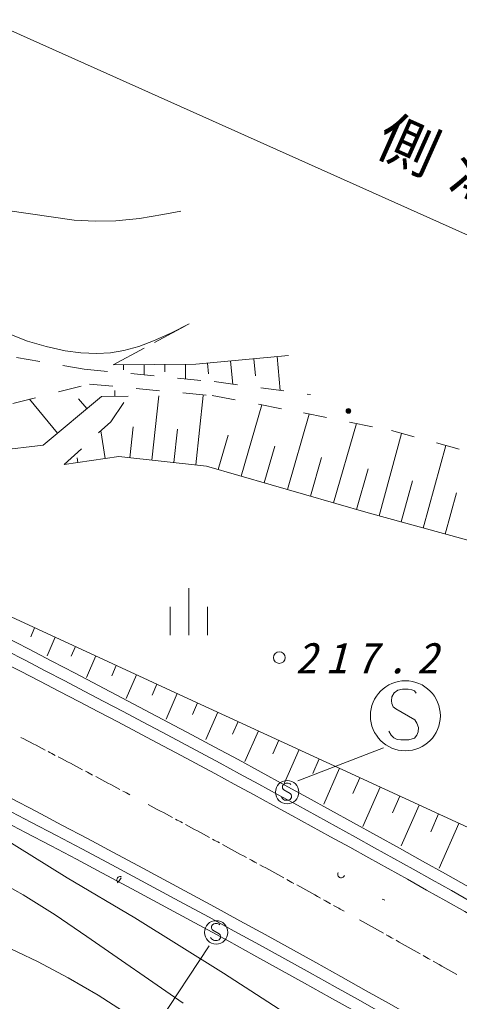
# Model space of a CAD drawing. Units: millimetres, scale not verified. Extents: x 40000 to 680000, y 20000 to 380000.
# Drawn here: x 296304 to 315063, y 289814 to 331669 of the extents above; entities that cross this region are included whole.
import ezdxf

# ---------------------------------------------------------------- set-up
doc = ezdxf.new("R2010")
doc.units = ezdxf.units.MM
doc.header["$LTSCALE"] = 1000
doc.linetypes.add('USER4', pattern=[2, 1.5, -0.5])
doc.linetypes.add('USER7', pattern=[2, 1, -1])
for name, color, linetype, lineweight in [('S-BGD', 7, 'Continuous', 13), ('S-BGD-HTXT', 6, 'Continuous', 13), ('S-BMK-SRVR', 3, 'Continuous', 13)]:
    doc.layers.add(name, color=color, linetype=linetype, lineweight=lineweight)
doc.styles.add('ＭＳ ゴシック', font='')
doc.styles.get('ＭＳ ゴシック').set_extended_font_data('MS Gothic')

msp = doc.modelspace()

# ---------------------------------------------------------------- linework, layer by layer
at = {"layer": 'S-BGD'}
for p, q in [((295790, 323537), (298635, 323120)), ((300412, 323095), (301413, 323195)), ((301413, 323195), (302419, 323357)), ((302419, 323357), (302803, 323427)), ((302803, 323427), (303187, 323500)), ((298635, 323120), (299524, 323077)), ((299524, 323077), (300412, 323095)), ((294475, 318827), (296642, 317962)), ((302779, 318318), (303534, 318696)), ((302017, 317971), (302779, 318318)), ((296642, 317962), (297437, 317727)), ((297437, 317727), (298245, 317552)), ((300749, 317559), (301385, 317733)), ((301385, 317733), (302017, 317971)), ((298245, 317552), (298917, 317463)), ((298917, 317463), (299596, 317434)), ((299596, 317434), (300178, 317467)), ((300178, 317467), (300749, 317559)), ((303818, 316974), (307780, 317348)), ((307285, 317301), (307421, 315858)), ((300299, 316950), (303818, 316974)), ((300739, 316953), (300741, 316745)), ((301619, 316959), (301622, 316521)), ((302499, 316965), (302501, 316648)), ((303378, 316971), (303382, 316352)), ((304313, 317020), (304357, 316562)), ((305304, 317114), (305397, 316129)), ((306294, 317207), (306363, 316479)), ((299796, 315606), (297304, 313521)), ((300938, 315619), (299796, 315606)), ((300367, 315613), (300364, 315862)), ((301938, 312889), (302239, 315627)), ((303814, 312682), (304139, 315638)), ((297927, 314042), (296722, 315482)), ((299173, 315085), (298822, 315504)), ((305758, 312204), (306637, 315240)), ((307725, 311634), (308658, 314855)), ((309692, 311065), (310672, 314451)), ((299948, 312958), (299775, 314142)), ((301001, 312992), (301145, 314306)), ((302876, 312785), (303032, 314209)), ((304774, 312489), (305200, 313960)), ((311638, 310509), (312601, 314031)), ((297304, 313521), (294618, 313217)), ((313519, 309994), (314483, 313516)), ((306741, 311919), (307195, 313484)), ((298199, 312702), (300532, 313043)), ((298782, 312787), (298753, 312984)), ((300532, 313043), (304283, 312631)), ((308708, 311350), (309187, 313001)), ((304283, 312631), (311167, 310638)), ((310675, 310780), (311178, 312514)), ((312578, 310251), (313060, 312012)), ((314460, 309737), (314942, 311497)), ((311167, 310638), (316812, 309093)), ((303525, 307427), (303525, 305427)), ((303478, 302733), (294820, 306720)), ((302725, 306632), (302725, 305432)), ((304325, 306632), (304325, 305432)), ((296946, 305742), (296778, 305353)), ((297815, 305341), (297473, 304550)), ((298684, 304941), (298505, 304525)), ((299554, 304540), (299155, 303619)), ((300423, 304140), (300231, 303695)), ((301293, 303740), (300855, 302727)), ((302162, 303339), (301957, 302865)), ((312444, 303078), (312279, 302965)), ((312639, 303130), (312444, 303078)), ((312872, 303130), (312639, 303130)), ((313029, 303100), (312872, 303130)), ((313142, 303048), (313029, 303100)), ((313224, 302958), (313142, 303048)), ((303031, 302939), (302557, 301841)), ((303478, 302733), (316243, 296849)), ((312182, 302800), (312174, 302628)), ((312174, 302628), (312182, 302515)), ((312279, 302965), (312182, 302800)), ((303897, 302540), (303674, 302037)), ((312182, 302515), (312242, 302365)), ((312242, 302365), (312347, 302283)), ((312347, 302283), (313164, 301810)), ((304762, 302142), (304245, 300971)), ((313164, 301810), (313254, 301675)), ((305627, 301743), (305389, 301205)), ((313254, 301675), (313314, 301488)), ((313314, 301488), (313299, 301308)), ((306492, 301344), (305916, 300040)), ((307357, 300945), (307105, 300373)), ((312152, 301165), (312047, 301338)), ((312272, 301053), (312152, 301165)), ((312414, 300985), (312272, 301053)), ((312564, 300963), (312414, 300985)), ((312909, 300963), (312564, 300963)), ((313142, 301030), (312909, 300963)), ((313247, 301165), (313142, 301030)), ((313299, 301308), (313247, 301165)), ((308223, 300546), (307599, 299134)), ((311824, 300628), (308166, 299214)), ((309088, 300147), (308814, 299528)), ((309953, 299749), (309279, 298224)), ((310818, 299350), (310523, 298682)), ((307524, 299003), (307521, 298946)), ((307521, 298946), (307524, 298908)), ((307556, 299058), (307524, 299003)), ((307524, 298908), (307544, 298858)), ((307544, 298858), (307579, 298831)), ((307611, 299096), (307556, 299058)), ((307676, 299113), (307611, 299096)), ((307754, 299113), (307676, 299113)), ((307806, 299103), (307754, 299113)), ((307844, 299086), (307806, 299103)), ((307871, 299056), (307844, 299086)), ((311683, 298951), (310940, 297269)), ((307514, 298458), (307479, 298516)), ((307554, 298421), (307514, 298458)), ((307579, 298831), (307851, 298673)), ((307879, 298458), (307844, 298413)), ((307851, 298673), (307881, 298628)), ((307896, 298506), (307879, 298458)), ((307881, 298628), (307901, 298566)), ((307901, 298566), (307896, 298506)), ((312528, 298562), (312212, 297846)), ((307601, 298398), (307554, 298421)), ((307651, 298391), (307601, 298398)), ((307766, 298391), (307651, 298391)), ((307844, 298413), (307766, 298391)), ((313352, 298182), (312584, 296444)), ((314176, 297802), (313840, 297041)), ((315043, 297402), (314200, 295495)), ((298329, 295085), (295423, 296879)), ((301224, 293368), (298329, 295085)), ((300483, 295081), (300511, 295105)), ((300511, 295105), (300543, 295124)), ((300632, 295084), (300526, 294908)), ((300543, 295124), (300586, 295133)), ((300586, 295133), (300621, 295133)), ((300621, 295133), (300656, 295125)), ((295367, 294958), (296449, 294357)), ((300449, 294968), (300450, 295005)), ((300462, 294926), (300449, 294968)), ((300450, 295005), (300460, 295041)), ((300460, 295041), (300483, 295081)), ((300478, 294896), (300462, 294926)), ((300501, 294868), (300478, 294896)), ((296449, 294357), (297820, 293498)), ((297820, 293498), (299170, 292581)), ((305000, 291011), (301224, 293368)), ((304496, 293026), (304493, 292969)), ((304528, 293081), (304496, 293026)), ((304583, 293119), (304528, 293081)), ((304648, 293136), (304583, 293119)), ((304726, 293136), (304648, 293136)), ((304778, 293126), (304726, 293136)), ((304816, 293109), (304778, 293126)), ((304843, 293079), (304816, 293109)), ((294069, 292932), (297071, 291507)), ((299170, 292581), (303280, 289735)), ((304493, 292969), (304496, 292931)), ((304496, 292931), (304516, 292881)), ((304516, 292881), (304551, 292854)), ((304551, 292854), (304823, 292696)), ((304823, 292696), (304853, 292651)), ((304853, 292651), (304873, 292589)), ((304873, 292589), (304868, 292529)), ((304385, 292177), (297168, 281277)), ((304486, 292481), (304451, 292539)), ((304526, 292444), (304486, 292481)), ((304573, 292421), (304526, 292444)), ((304623, 292414), (304573, 292421)), ((304738, 292414), (304623, 292414)), ((304816, 292436), (304738, 292414)), ((304851, 292481), (304816, 292436)), ((304868, 292529), (304851, 292481)), ((297071, 291507), (298379, 290821)), ((308743, 288604), (305000, 291011)), ((298379, 290821), (299656, 290083)), ((299656, 290083), (300937, 289257))]:
    msp.add_line(p, q, dxfattribs=at)
at = {"layer": 'S-BGD', "linetype": 'USER4'}
msp.add_line((300299, 316950), (303763, 318820), dxfattribs=at)
at = {"layer": 'S-BGD', "linetype": 'USER7'}
for p, q in [((296176, 317263), (299055, 316768)), ((299055, 316768), (304608, 316235)), ((296017, 315304), (299285, 316129)), ((299285, 316129), (304522, 315640)), ((304608, 316235), (308717, 315685)), ((300193, 314524), (300938, 315619)), ((304522, 315640), (308412, 314904)), ((308412, 314904), (312164, 314151)), ((298199, 312702), (300193, 314524)), ((312164, 314151), (315878, 313134))]:
    msp.add_line(p, q, dxfattribs=at)
at = {"layer": 'S-BGD'}
for centre, radius in [((310332, 314986), 100), ((310332, 314986), 87.5), ((310332, 314986), 75), ((310332, 314986), 62.5), ((310332, 314986), 50), ((310332, 314986), 37.5), ((310332, 314986), 25), ((310332, 314986), 12.5), ((307381, 304469), 249), ((312759, 301990), 1492), ((307716, 298733), 498), ((304688, 292756), 498)]:
    msp.add_circle(centre, radius, dxfattribs=at)
for centre, radius, start, end in [((28642, -213452), 583500, 58.79437, 65.85052), ((28684, -213471), 577500, 58.03659, 65.85507), ((28684, -213471), 577000, 58.03659, 65.85507), ((28684, -213471), 576500, 58.03659, 65.85507), ((28684, -213471), 583000, 58.03659, 63.93655), ((28684, -213471), 582500, 58.03659, 63.93622), ((310023, 295232), 149, 148.1989, 337.3125), ((311766, 294024), 149, 41.0308, 87.5497)]:
    msp.add_arc(centre, radius, start, end, dxfattribs=at)
at = {"layer": 'S-BGD-HTXT'}
msp.add_line((294874, 331669), (362632, 301366), dxfattribs=at)
at = {"layer": 'S-BMK-SRVR'}
for start, end in [(62.40005, 62.51541), (62.35202, 62.38565), (62.22226, 62.33759), (62.17419, 62.20782), (62.04443, 62.15976), (61.99637, 62.03003), (61.79346, 61.90878), (61.74539, 61.77902), (61.61563, 61.73096), (61.56757, 61.60123), (61.43781, 61.55316), (61.38977, 61.4234), (61.26001, 61.37534), (61.21194, 61.24557), (61.08218, 61.19751), (61.03412, 61.06778), (60.96942, 61.01971), (60.78, 60.89532), (60.73193, 60.76556), (60.60217, 60.7175), (60.55411, 60.58777), (60.42435, 60.5397)]:
    msp.add_arc((28684, -213471), 580000, start, end, dxfattribs=at)

# ---------------------------------------------------------------- texts
at = {"layer": 'S-BGD', "insert": (308074, 303776), "char_height": 1320, "attachment_point": 7, "style": 'ＭＳ ゴシック'}
msp.add_mtext('\\T1.44;\\Q15;217.2', dxfattribs=at)
at = {"layer": 'S-BGD-HTXT', "insert": (311178, 325553), "char_height": 1833, "attachment_point": 7, "rotation": 336, "style": 'ＭＳ ゴシック'}
msp.add_mtext('\\T1.37;側溝(蓋付)\u3000L=211.0', dxfattribs=at)

doc.saveas('drawing.dxf')
